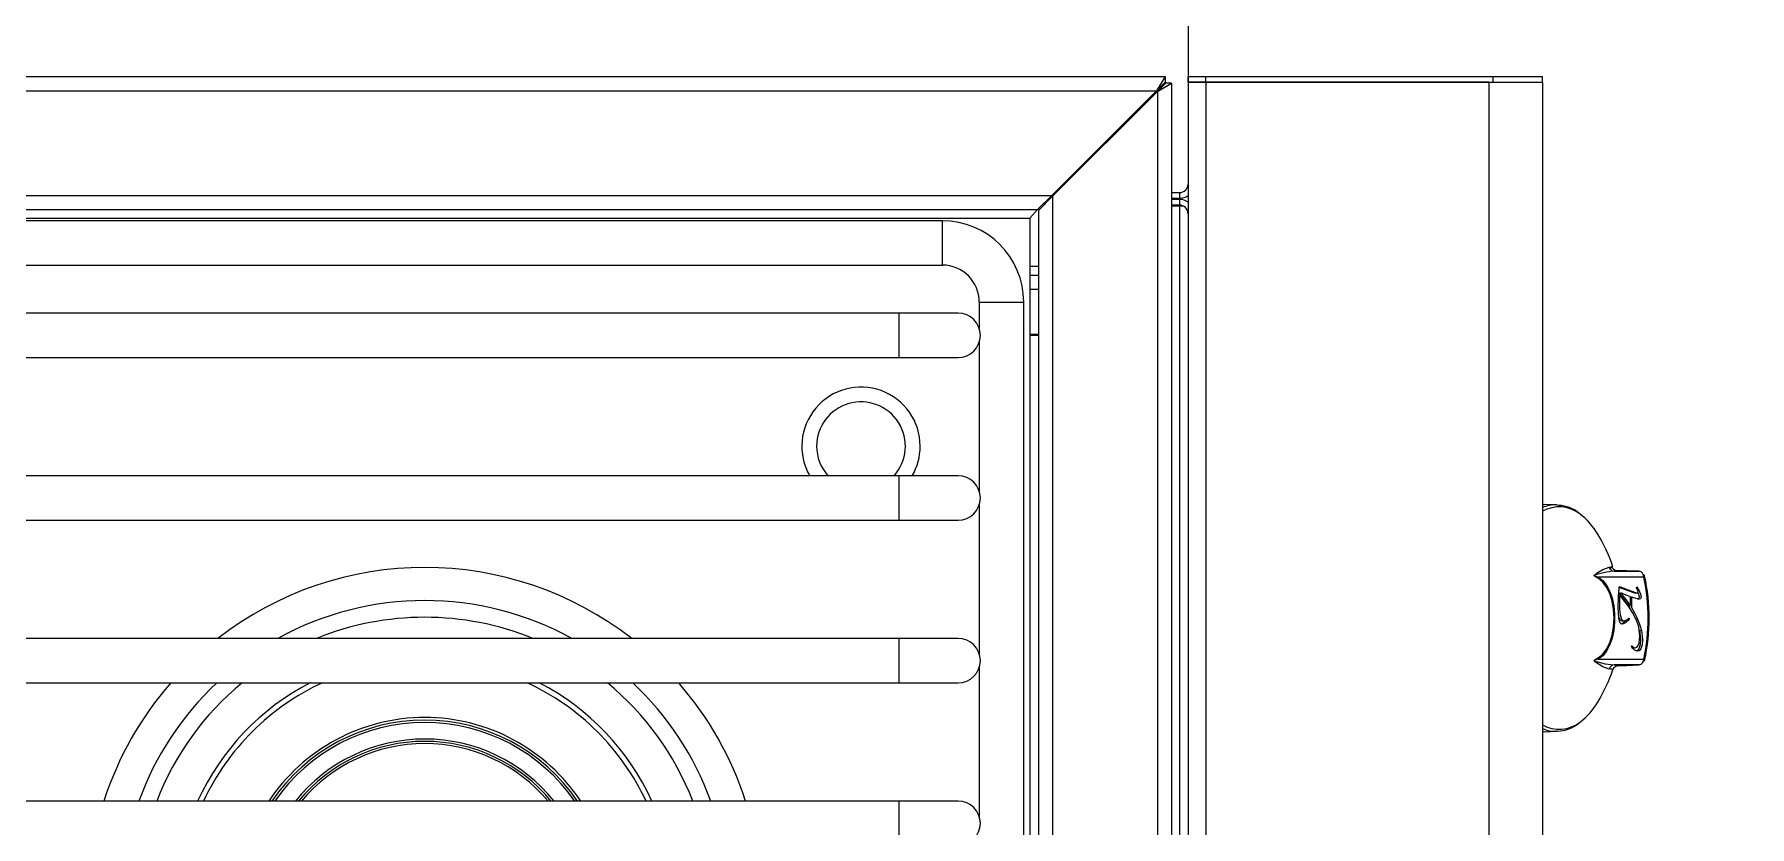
# Model space of a CAD drawing. Header units: inches. Extents: x -1 to 4116, y -71 to 1384.
# Drawn here: x 862.31 to 876.81, y 1088.52 to 1095.22 of the extents above; entities that cross this region are included whole.
import ezdxf

# ---------------------------------------------------------------- set-up
doc = ezdxf.new("R2010")
doc.units = ezdxf.units.IN
doc.header["$MEASUREMENT"] = 0
for name, color, linetype in [('A-APPL-NEWW', 1, 'Continuous'), ('A-CASE-NEW', 2, 'Continuous'), ('A-WALL-HTCH-F', 252, 'Continuous')]:
    doc.layers.add(name, color=color, linetype=linetype)

msp = doc.modelspace()

# ---------------------------------------------------------------- hatches: boundary and pattern name
at = {"layer": 'A-WALL-HTCH-F'}
h = msp.add_hatch(dxfattribs=at)
h.set_pattern_fill('ANSI31', color=256)
h.set_pattern_definition([(45, (344.39756, 69.81976), (-0.088388348, 0.088388348), [])])
h.paths.add_polyline_path([(868.06377117, 1221.86544828), (844.06377117, 1221.86544828), (844.06377117, 1197.86544828), (868.06377117, 1197.86544828)])
h.paths.add_polyline_path([(864.56377117, 1201.36544828), (847.56377117, 1201.36544828), (847.56377117, 1218.36544828), (864.56377117, 1218.36544828)], flags=16)
h.paths.add_polyline_path([(1028.06377117, 1221.86544828), (1004.06377117, 1221.86544828), (1004.06377117, 1197.86544828), (1028.06377117, 1197.86544828)])
h.paths.add_polyline_path([(1007.56377117, 1218.36544828), (1024.56377117, 1218.36544828), (1024.56377117, 1201.36544828), (1007.56377117, 1201.36544828)], flags=16)
h.paths.add_polyline_path([(1188.06377117, 1221.86544828), (1164.06377117, 1221.86544828), (1164.06377117, 1197.86544828), (1188.06377117, 1197.86544828)])
h.paths.add_polyline_path([(1167.56377117, 1218.36544828), (1184.56377117, 1218.36544828), (1184.56377117, 1201.36544828), (1167.56377117, 1201.36544828)], flags=16)
h.paths.add_polyline_path([(1044.06377117, 273.86544828), (1020.06377117, 273.86544828), (1020.06377117, 249.86544828), (1044.06377117, 249.86544828)])
h.paths.add_polyline_path([(1040.56377117, 253.36544828), (1023.56377117, 253.36544828), (1023.56377117, 270.36544828), (1040.56377117, 270.36544828)], flags=16)
h.paths.add_polyline_path([(1163.31377117, 273.86544828), (1152.06377117, 273.86544828), (1152.06377117, 249.86544828), (1163.31377117, 249.86544828), (1163.31377117, 253.36544828), (1155.56377117, 253.36544828), (1155.56377117, 270.36544828), (1163.31377117, 270.36544828)])
h.paths.add_polyline_path([(856.06377117, 326.11544828), (836.31377117, 326.11544828), (836.31377117, 350.07893897), (831.31377117, 350.07893897), (831.31377117, 321.11544828), (856.06377117, 321.11544828)])
h.paths.add_polyline_path([(908.06377117, 326.11544828), (904.06377117, 326.11544828), (904.06377117, 321.11544828), (908.06377117, 321.11544828)])
h.paths.add_polyline_path([(960.06377117, 326.11544828), (956.06377117, 326.11544828), (956.06377117, 321.11544828), (960.06377117, 321.11544828)])
h.paths.add_polyline_path([(836.31377117, 460.1519576), (831.31377117, 460.1519576), (831.31377117, 374.07893897), (836.31377117, 374.07893897)])
h.paths.add_polyline_path([(1212.56377117, 504.36544828), (1167.56377117, 504.36544828), (1167.56377117, 504.86544828), (1164.06377117, 504.86544828), (1164.06377117, 501.36544828), (1166.06377117, 501.36544828), (1166.06377117, 503.63852295), (1167.56377117, 503.63852295), (1167.56377117, 501.36544828), (1204.56377117, 501.36544828), (1204.56377117, 500.86544828), (1208.06377117, 500.86544828), (1208.06377117, 501.36544828), (1212.56377117, 501.36544828)], flags=17)
h.paths.add_polyline_path([(1212.56377117, 504.86544828), (1204.56377117, 504.86544828), (1186.06377117, 504.86544828), (1186.06377117, 504.36544828), (1212.56377117, 504.36544828)], flags=16)
edge = h.paths.add_edge_path(flags=17)
edge.add_line((1212.56488726, 505.11544828), (1186.06377117, 505.11544828))
edge.add_line((1186.06377117, 505.11544828), (1186.06377117, 504.86544828))
edge.add_line((1186.06377117, 504.86544828), (1204.56377117, 504.86544828))
edge.add_line((1204.56377117, 504.86544828), (1212.56377117, 504.86544828))
edge.add_arc((1240.56377117, 504.86544828), 28, 179.488423743, 180, ccw=False)
h.paths.add_polyline_path([(1172.56377117, 681.86544828), (1167.56377117, 681.86544828), (1167.56377117, 704.36544828), (1172.56377117, 704.36544828)], flags=16)
h.paths.add_polyline_path([(1208.06377117, 500.86544828), (1204.56377117, 500.86544828), (1204.56377117, 500.11544828), (1208.06377117, 500.11544828)], flags=17)
h.paths.add_polyline_path([(1172.81377117, 495.86544828), (1172.06377117, 495.86544828), (1172.06377117, 486.86544828), (1172.81377117, 486.86544828)], flags=17)
h.paths.add_polyline_path([(1172.81377117, 500.11544828), (1204.56377117, 500.11544828), (1204.56377117, 500.86544828), (1172.06377117, 500.86544828), (1172.06377117, 495.86544828), (1172.81377117, 495.86544828)], flags=16)
h.paths.add_polyline_path([(1172.06377117, 486.86544828), (1167.56377117, 486.86544828), (1167.56377117, 478.86544828), (1172.06377117, 478.86544828)], flags=17)
h.paths.add_polyline_path([(1172.81377117, 486.86544828), (1172.06377117, 486.86544828), (1172.06377117, 482.86544828), (1172.81377117, 482.86544828)], flags=17)
h.paths.add_polyline_path([(1172.81377117, 482.86544828), (1172.06377117, 482.86544828), (1172.06377117, 478.86544828), (1172.81377117, 478.86544828)], flags=17)
h.paths.add_polyline_path([(1167.56377117, 501.36544828), (1166.06377117, 501.36544828), (1166.06377117, 478.86544828), (1167.56377117, 478.86544828)], flags=17)
h.paths.add_polyline_path([(1166.06377117, 486.86544828), (1164.06377117, 486.86544828), (1164.06377117, 478.86544828), (1166.06377117, 478.86544828)], flags=17)
h.paths.add_polyline_path([(1164.06377117, 504.36544828), (1163.31377117, 504.36544828), (1163.31377117, 478.86544828), (1164.06377117, 478.86544828)], flags=17)
h.paths.add_polyline_path([(1166.06377117, 495.86544828), (1164.06377117, 495.86544828), (1164.06377117, 486.86544828), (1166.06377117, 486.86544828)], flags=17)
h.paths.add_polyline_path([(1166.06377117, 501.36544828), (1164.06377117, 501.36544828), (1164.06377117, 495.86544828), (1166.06377117, 495.86544828)], flags=17)
h.paths.add_polyline_path([(1172.06377117, 500.86544828), (1204.56377117, 500.86544828), (1204.56377117, 501.36544828), (1167.56377117, 501.36544828), (1167.56377117, 495.86544828), (1172.06377117, 495.86544828)], flags=17)
h.paths.add_polyline_path([(1172.06377117, 495.86544828), (1167.56377117, 495.86544828), (1167.56377117, 486.86544828), (1172.06377117, 486.86544828)], flags=17)
h.paths.add_polyline_path([(1167.56377117, 503.63852295), (1166.06377117, 503.63852295), (1166.06377117, 501.36544828), (1167.56377117, 501.36544828)], flags=16)
h.paths.add_polyline_path([(1168.31377117, 554.11544828), (1190.31377117, 554.11544828), (1190.31377117, 580.36544828), (1185.31377117, 580.36544828), (1185.31377117, 559.11544828), (1163.31377117, 559.11544828), (1163.31377117, 506.36544828), (1164.06377117, 506.36544828), (1164.06377117, 504.86544828), (1175.06377117, 504.86544828), (1175.06377117, 505.11544828), (1168.31377117, 505.11544828)], flags=17)
h.paths.add_polyline_path([(1164.06377117, 504.86544828), (1164.06377117, 506.36544828), (1163.31377117, 506.36544828), (1163.31377117, 504.36544828), (1164.06377117, 504.36544828)], flags=17)
h.paths.add_polyline_path([(1175.06377117, 504.86544828), (1167.56377117, 504.86544828), (1167.56377117, 504.36544828), (1175.06377117, 504.36544828)], flags=16)
h.paths.add_polyline_path([(1186.06377117, 504.86544828), (1175.06377117, 504.86544828), (1175.06377117, 504.36544828), (1186.06377117, 504.36544828)], flags=16)
h.paths.add_polyline_path([(1186.06377117, 505.11544828), (1175.06377117, 505.11544828), (1175.06377117, 504.86544828), (1186.06377117, 504.86544828)], flags=16)
h.paths.add_polyline_path([(1168.31377117, 418.1169859), (1168.31377117, 444.36544828), (1172.81914228, 444.36544828), (1172.81914228, 423.11544828), (1209.06377117, 423.11544828), (1209.06377117, 418.1169859)])
h.paths.add_polyline_path([(1253.06914228, 423.1169859), (1241.06377117, 423.1169859), (1241.06377117, 418.11544828), (1253.06914228, 418.11544828)])
h.paths.add_polyline_path([(1244.31377117, 398.11544828), (1249.31377117, 398.11544828), (1249.31377117, 394.1169859), (1288.81377117, 394.1169859), (1288.81377117, 398.11544828), (1293.81913633, 398.11536314), (1293.82618755, 360.6163898), (1288.8191421, 360.6163898), (1288.8191421, 389.1169859), (1244.31377117, 389.1169859)])
h.paths.add_polyline_path([(1288.81914228, 436.11544828), (1288.81914228, 423.1169859), (1285.06914228, 423.1169859), (1285.06914228, 418.1169859), (1288.81377117, 418.1169859), (1288.81377117, 403.11544828), (1293.81914228, 403.11544816), (1293.81914109, 436.11544828)])
h.paths.add_polyline_path([(1288.81914228, 441.11544828), (1288.81914228, 445.61544828), (1293.81377117, 445.61544828), (1293.81377117, 441.11544828)])
h.paths.add_polyline_path([(1336.31377117, 441.11544828), (1368.31377117, 441.11544828), (1368.31377117, 436.11544828), (1365.81377117, 436.11544828), (1365.81377117, 398.11544828), (1357.31377117, 398.11544828), (1357.31377117, 403.11544828), (1360.81377117, 403.11544828), (1360.81377117, 436.11544828), (1336.31377117, 436.11544828)])
h.paths.add_polyline_path([(1168.31377099, 325.11792741), (1288.8191421, 325.11792741), (1288.8191421, 328.6163898), (1293.81795388, 328.61630476), (1293.81795388, 319.11792741), (1168.31377099, 319.11792741)])
h.paths.add_polyline_path([(1483.81377117, 460.36544828), (1488.81377117, 460.36544828), (1488.81377117, 470.61544828), (1483.81377117, 470.61544828)])
h.paths.add_polyline_path([(1483.81377117, 561.61544828), (1488.81377117, 561.61544828), (1488.81377117, 603.61544828), (1483.81377117, 603.61544828), (1483.81377117, 577.11544828), (1315.81377117, 577.11544828), (1315.81377117, 677.61544828), (1310.81377117, 677.61544828), (1310.81377117, 571.11544828), (1307.56377117, 571.11544828), (1307.56377117, 566.11544828), (1315.81377117, 566.11544828), (1315.81377117, 572.11544828), (1483.81377117, 572.11544828), (1483.81377117, 561.61544828), (1488.81377117, 561.61544828)])
h.paths.add_polyline_path([(1308.81377116, 682.61544828), (1308.81377116, 708.61544828), (1370.56377117, 708.61544828), (1370.56377117, 707.36544828), (1339.56377117, 707.36544828), (1339.56377117, 704.86544828), (1370.56377117, 704.86544828), (1370.56377117, 703.61544828), (1315.81377117, 703.61544828), (1315.81377117, 682.61544828), (1311.56377117, 682.61544828), (1311.56377117, 702.11544828), (1311.56377117, 682.61544828)])
h.paths.add_polyline_path([(1483.81377117, 734.36544828), (1483.81377117, 708.61544828), (1429.06377117, 708.61544828), (1429.06377117, 707.36544828), (1459.31377117, 707.36544828), (1459.31377117, 704.86544828), (1429.06377117, 704.86544828), (1429.06377117, 703.61544828), (1483.81377117, 703.61544828), (1483.81377117, 681.86544828), (1488.81377117, 681.86544828), (1488.81377117, 734.36544828)])
h.paths.add_polyline_path([(1483.81377117, 830.36544828), (1483.81377117, 782.36544828), (1488.81377117, 782.36544828), (1488.81377117, 811.61544828), (1506.81377117, 811.61544828), (1506.81377117, 897.11544828), (1488.81377117, 897.11544828), (1488.81377117, 926.36544828), (1483.81377117, 926.36544828), (1483.81377117, 878.36544828), (1488.06377117, 878.36544828), (1488.06377117, 892.86544828), (1502.56377117, 892.86544828), (1502.56377117, 815.86544828), (1488.06377117, 815.86544828), (1488.06377117, 830.36544828)])
h.paths.add_polyline_path([(1398.06377117, 1001.61544828), (1398.06377117, 1006.61544828), (1488.81377117, 1006.61544828), (1488.81377117, 974.36544828), (1483.81377117, 974.36544828), (1483.81377117, 1001.61544828), (1414.06377117, 1001.61544828)])
h.paths.add_polyline_path([(1172.06377117, 1006.61544828), (1254.06377117, 1006.61544828), (1254.06377117, 1001.61544828), (1172.06377117, 1001.61544828)])
h.paths.add_polyline_path([(1012.06377117, 1006.61544828), (1028.06377117, 1006.61544828), (1028.06377117, 1001.61544828), (1012.06377117, 1001.61544828)])
h.paths.add_polyline_path([(868.06377117, 1006.61544828), (868.06377117, 1001.61544828), (836.31377117, 1001.61544828), (836.31377117, 915.86544828), (831.31377117, 915.86544828), (831.31377117, 1006.61544828)])
h.paths.add_polyline_path([(831.31377117, 879.86544828), (836.31377117, 879.86544828), (836.31377117, 804.36544828), (831.31377117, 804.36544828)])
h.paths.add_polyline_path([(831.31377117, 768.36544828), (831.31377117, 671.36544828), (836.31377117, 671.36544828), (836.31377117, 677.61544828), (867.56377117, 677.61544828), (867.56377117, 678.86544828), (835.31377117, 678.86544828), (835.31377117, 681.36544828), (867.56377117, 681.36544828), (867.56377117, 682.61544828), (836.31377117, 682.61544828), (836.31377117, 768.36544828)])
h.paths.add_polyline_path([(899.56377117, 682.61544828), (976.06377117, 682.61544828), (976.06377117, 677.61544828), (976.31377117, 677.61544828), (976.31377117, 647.36544828), (971.31377117, 647.36544828), (971.31377117, 677.61544828), (899.56377117, 677.61544828)])
h.paths.add_polyline_path([(1027.81377117, 508.11544828), (1027.81377117, 443.11544828), (1032.81377117, 443.11544828), (1032.81377117, 669.11544828), (1038.81377117, 669.11544828), (1038.81377117, 677.61544828), (1034.56377117, 677.61544828), (1034.56377117, 673.36544828), (1032.06377117, 673.36544828), (1032.06377117, 677.61544828), (1027.81377117, 677.61544828), (1027.81377117, 577.11544828), (976.31377117, 577.11544828), (976.31377117, 605.36544828), (971.31377117, 605.36544828), (971.31377117, 577.11544828), (836.31377117, 577.11544828), (836.31377117, 639.36544828), (831.31377117, 639.36544828), (831.31377117, 560.61544828), (836.31377117, 560.61544828), (836.31377117, 572.11544828), (911.31377117, 572.11544828), (911.31377117, 544.11544828), (912.56377117, 544.11544828), (912.56377117, 573.11544828), (915.06377117, 573.11544828), (915.06377117, 544.11544828), (916.31377117, 544.11544828), (916.31377117, 572.11544828), (958.31377117, 572.11544828), (958.31377117, 513.11544828), (955.06377117, 513.11544828), (955.06377117, 508.11544828), (966.56377117, 508.11544828), (966.56377117, 513.11544828), (963.31377117, 513.11544828), (963.31377117, 572.11544828), (1027.81377117, 572.11544828), (1027.81377117, 513.11544828), (996.56377117, 513.11544828), (996.56377117, 508.11544828)])
h.paths.add_polyline_path([(916.31377117, 513.11544828), (925.06377117, 513.11544828), (925.06377117, 508.11544828), (836.31377117, 508.11544828), (836.31377117, 484.1519576), (831.31377117, 484.1519576), (831.31377117, 524.61544828), (836.31377117, 524.61544828), (836.31377117, 513.11544828), (911.31377117, 513.11544828), (911.31377117, 516.11544828), (916.31377117, 516.11544828)], flags=17)
h.paths.add_polyline_path([(1027.81377117, 326.11544828), (1027.81377117, 345.86544828), (1032.81377117, 345.86544828), (1032.81377117, 350.11544828), (1074.06377117, 350.11544828), (1074.06377117, 345.11544828), (1032.81377117, 345.11544828), (1032.81377117, 321.11544828), (1008.06377117, 321.11544828), (1008.06377117, 326.11544828)])
h.paths.add_polyline_path([(1122.06377117, 350.11544828), (1163.31377117, 350.11544828), (1163.31377117, 345.11544828), (1122.06377117, 345.11544828)])
h.paths.add_polyline_path([(1032.81377117, 682.61544828), (1032.81377117, 708.61544828), (1019.31377117, 708.61544828), (1019.31377117, 682.61544828), (1023.56377117, 682.61544828), (1023.56377117, 703.61544828), (1028.56377117, 703.61544828), (1028.56377117, 682.61544828)])
h.paths.add_polyline_path([(1027.81377119, 383.11544828), (1032.81377117, 383.11544828), (1032.81377117, 353.36544828), (1027.81377119, 353.36544828)])
h.paths.add_polyline_path([(1164.06377117, 673.36544828), (1161.56377117, 673.36544828), (1161.56377117, 678.36544828), (1164.06377117, 678.36544828)], flags=16)
edge = h.paths.add_edge_path()
edge.add_line((1293.81377117, 505.11544828), (1272.81377117, 505.11544828))
edge.add_line((1272.81377117, 505.11544828), (1272.81377117, 511.61544828))
edge.add_line((1272.81377117, 511.61544828), (1267.81377117, 511.61544828))
edge.add_line((1267.81377117, 511.61544828), (1267.81377117, 505.11544828))
edge.add_line((1267.81377117, 505.11544828), (1244.31377117, 505.11544828))
edge.add_line((1244.31377117, 505.11544828), (1244.31377117, 566.11544828))
edge.add_line((1244.31377117, 566.11544828), (1267.81377117, 566.11544828))
edge.add_line((1267.81377117, 566.11544828), (1267.81377117, 559.61544828))
edge.add_line((1267.81377117, 559.61544828), (1272.81377117, 559.61544828))
edge.add_line((1272.81377117, 559.61544828), (1272.81377117, 566.11544828))
edge.add_line((1272.81377117, 566.11544828), (1277.56377117, 566.11544828))
edge.add_line((1277.56377117, 566.11544828), (1277.56377117, 571.11544828))
edge.add_line((1277.56377117, 571.11544828), (1244.31377117, 571.11544828))
edge.add_line((1244.31377117, 571.11544828), (1244.31377117, 677.61544828))
edge.add_line((1244.31377117, 677.61544828), (1243.06377117, 677.61544828))
edge.add_line((1243.06377117, 677.61544828), (1243.06377117, 682.61544828))
edge.add_line((1243.06377117, 682.61544828), (1176.81377117, 682.61544828))
edge.add_line((1176.81377117, 682.61544828), (1176.81377117, 708.61544828))
edge.add_line((1176.81377117, 708.61544828), (1163.31377117, 708.61544828))
edge.add_line((1163.31377117, 708.61544828), (1163.31377117, 682.61544828))
edge.add_line((1163.31377117, 682.61544828), (1157.31377117, 682.61544828))
edge.add_line((1157.31377117, 682.61544828), (1157.31377117, 669.11544828))
edge.add_line((1157.31377117, 669.11544828), (1163.31377117, 669.11544828))
edge.add_line((1163.31377117, 669.11544828), (1163.31377117, 665.86544828))
edge.add_line((1163.31377117, 665.86544828), (1168.31377117, 665.86544828))
edge.add_line((1168.31377117, 665.86544828), (1168.31377117, 677.61544828))
edge.add_line((1168.31377117, 677.61544828), (1239.31377117, 677.61544828))
edge.add_line((1239.31377117, 677.61544828), (1239.31377117, 618.61544828))
edge.add_line((1239.31377117, 618.61544828), (1190.31377117, 618.61544828))
edge.add_line((1190.31377117, 618.61544828), (1190.31377117, 628.61544828))
edge.add_line((1190.31377117, 628.61544828), (1168.31377117, 628.61544828))
edge.add_line((1168.31377117, 628.61544828), (1168.31377117, 635.86544828))
edge.add_line((1168.31377117, 635.86544828), (1163.31377117, 635.86544828))
edge.add_line((1163.31377117, 635.86544828), (1163.31377117, 623.61544828))
edge.add_line((1163.31377117, 623.61544828), (1185.31377117, 623.61544828))
edge.add_line((1185.31377117, 623.61544828), (1185.31377117, 610.36544828))
edge.add_line((1185.31377117, 610.36544828), (1190.31377117, 610.36544828))
edge.add_line((1190.31377117, 610.36544828), (1190.31377117, 613.61544828))
edge.add_line((1190.31377117, 613.61544828), (1239.31377117, 613.61544828))
edge.add_line((1239.31377117, 613.61544828), (1239.31377117, 505.11544828))
edge.add_line((1239.31377117, 505.11544828), (1212.56488726, 505.11544828))
edge.add_arc((1240.56377117, 504.86544828), 28.00000001, 179.488423743, 180)
edge.add_line((1212.56377117, 504.86544828), (1212.56377117, 501.36544828))
edge.add_line((1212.56377117, 501.36544828), (1208.06377117, 501.36544828))
edge.add_line((1208.06377117, 501.36544828), (1208.06377117, 500.11544828))
edge.add_line((1208.06377117, 500.11544828), (1288.81377117, 500.11544828))
edge.add_line((1288.81377117, 500.11544828), (1288.81377117, 477.61544828))
edge.add_line((1288.81377117, 477.61544828), (1293.81377117, 477.61544828))
edge.add_line((1293.81377117, 477.61544828), (1293.81377117, 505.11544828))

# ---------------------------------------------------------------- linework, layer by layer
at = {"layer": 'A-APPL-NEWW'}
for p, q in [((848.35441076, 1094.86544828, 0.27330226), (871.86926863, 1094.86544828, 0.27330226)), ((848.42641076, 1094.74544828, 0.27330226), (871.79726863, 1094.74544828, 0.27330226)), ((871.79726863, 1094.74544828, 0.27330226), (870.91226863, 1093.86044828, 0.27330226)), ((870.9193397, 1093.85337722, 0.27330226), (871.8043397, 1094.73837722, 0.27330226)), ((871.86926863, 1094.86544828, 0.27330226), (871.79726863, 1094.74544828, 0.27330226)), ((871.86926863, 1094.81744828, 0.27330226), (871.79726863, 1094.74544828, 0.27330226)), ((871.8043397, 1094.73837722, 0.27330226), (871.9243397, 1094.81037722, 0.27330226)), ((871.8043397, 1094.73837722, 0.27330226), (871.8763397, 1094.81037722, 0.27330226)), ((871.8043397, 1094.73837722, 0.27330226), (871.8043397, 1080.99251935, 0.27330226)), ((871.86926863, 1094.86544828, 0.27330226), (871.86926863, 1094.81744828, 0.27330226)), ((871.9243397, 1094.81037722, 0.27330226), (871.8763397, 1094.81037722, 0.27330226)), ((871.9243397, 1094.81037722, 0.27330226), (871.9243397, 1080.92051935, 0.27330226)), ((872.06377117, 1094.86544828, 0.27330226), (872.21482945, 1094.86544828, 0.27330226)), ((872.06377117, 1094.81744828, 0.27330226), (872.06377117, 1094.86544828, 0.27330226)), ((872.06377117, 1094.81744828, 0.27330226), (872.06377117, 1080.91344828, 0.27330226)), ((872.21482945, 1094.81744828, 0.27330226), (872.06377117, 1094.81744828, 0.27330226)), ((872.06377117, 1094.81744828, 0.27330226), (872.21482945, 1094.81744828, 0.27330226)), ((872.21482945, 1094.86544828, 0.27330226), (874.64185688, 1094.86544828, 0.27330226)), ((872.21482945, 1094.81744828, 0.27330226), (872.21482945, 1094.86544828, 0.27330226)), ((872.21482945, 1094.81744828, 0.27330226), (872.21482945, 1080.91344828, 0.27330226)), ((874.60628019, 1094.81744828, 0.27330226), (872.21482945, 1094.81744828, 0.27330226)), ((872.21482945, 1094.81744828, 0.27330226), (874.64185688, 1094.81744828, 0.27330226)), ((874.60628019, 1094.81744828, 0.27330226), (874.60628019, 1080.91344828, 0.27330226)), ((874.64185688, 1094.86544828, 0.27330226), (875.05877117, 1094.86544828, 0.27330226)), ((874.64185688, 1094.81744828, 0.27330226), (874.64185688, 1094.86544828, 0.27330226)), ((874.64185688, 1094.81744828, 0.27330226), (875.05877117, 1094.81744828, 0.27330226)), ((875.05877117, 1094.81744828, 0.27330226), (875.05877117, 1094.86544828, 0.27330226)), ((875.05877117, 1094.81744828, 0.27330226), (875.05877117, 1080.91344828, 0.27330226)), ((871.66341076, 1094.59744828, 0.27330226), (871.64926863, 1094.59744828, 0.27330226)), ((871.76881199, 1094.71699165, 0.27330226), (871.78295413, 1094.71699165, 0.27330226)), ((849.31141076, 1093.86044828, 0.27330226), (870.91226863, 1093.86044828, 0.27330226)), ((870.91226863, 1093.86044828, 0.27330226), (870.79226863, 1093.74044828, 0.27330226)), ((870.9243397, 1093.87251935, 0.27330226), (870.9243397, 1093.85837722, 0.27330226)), ((870.93626863, 1093.88444828, 0.27330226), (870.95041076, 1093.88444828, 0.27330226)), ((871.00826863, 1093.95644828, 0.27330226), (871.02241076, 1093.95644828, 0.27330226)), ((871.9243397, 1093.88444828, 0.27330226), (871.9918397, 1093.88444828, 0.27330226)), ((871.9918397, 1093.88444828, 0.27330226), (871.9918397, 1093.83644828, 0.27330226)), ((849.43141076, 1093.74044828, 0.27330226), (870.79226863, 1093.74044828, 0.27330226)), ((870.7273397, 1093.66844828, 0.27330226), (870.79226863, 1093.74044828, 0.27330226)), ((870.7993397, 1093.73337722, 0.27330226), (870.9193397, 1093.85337722, 0.27330226)), ((870.7993397, 1093.74751935, 0.27330226), (870.7993397, 1093.73337722, 0.27330226)), ((870.7993397, 1093.73337722, 0.27330226), (870.7993397, 1081.99751935, 0.27330226)), ((870.8473397, 1093.79551935, 0.27330226), (870.8473397, 1093.78137722, 0.27330226)), ((870.88826863, 1093.83644828, 0.27330226), (870.90241076, 1093.83644828, 0.27330226)), ((870.9193397, 1093.85337722, 0.27330226), (870.9193397, 1081.87751935, 0.27330226)), ((871.9243397, 1093.83644828, 0.27330226), (871.9918397, 1093.83644828, 0.27330226)), ((871.9918397, 1093.82644828, 0.27330226), (871.9243397, 1093.82644828, 0.27330226)), ((871.9918397, 1093.77844828, 0.27330226), (871.9243397, 1093.77844828, 0.27330226)), ((871.9243397, 1093.77137722, 0.27330226), (871.9918397, 1093.77137722, 0.27330226)), ((871.9918397, 1093.83586622, 0.27330226), (871.9918397, 1093.83644828, 0.27330226)), ((871.9918397, 1093.82644828, 0.27330226), (871.9918397, 1093.77844828, 0.27330226)), ((871.9918397, 1093.77137722, 0.27330226), (871.9918397, 1081.95951935, 0.27330226)), ((849.4963397, 1093.66844828, 0.27330226), (870.7273397, 1093.66844828, 0.27330226)), ((869.9868397, 1093.64669828, 0.27330226), (850.2368397, 1093.64669828, 0.27330226)), ((869.9868397, 1093.27169828, 0.27330226), (869.9868397, 1093.64669828, 0.27330226)), ((870.7273397, 1093.66844828, 0.27330226), (870.7273397, 1082.06244828, 0.27330226)), ((850.2368397, 1093.27169828, 0.27330226), (869.9868397, 1093.27169828, 0.27330226)), ((870.7993397, 1093.25944828, 0.27330226), (870.7273397, 1093.25944828, 0.27330226)), ((870.7273397, 1093.18744828, 0.27330226), (870.7993397, 1093.18744828, 0.27330226)), ((870.7273397, 1093.06744828, 0.27330226), (870.7993397, 1093.06744828, 0.27330226)), ((869.6208397, 1092.86544828, 0.27330226), (850.6028397, 1092.86544828, 0.27330226)), ((870.1208397, 1092.86544828, 0.27330226), (869.6208397, 1092.86544828, 0.27330226)), ((869.6208397, 1092.67794828, 0.27330226), (869.6208397, 1092.86544828, 0.27330226)), ((870.2993397, 1092.95919828, 0.27330226), (870.2993397, 1092.73534166, 0.27330226)), ((870.2993397, 1092.95919828, 0.27330226), (870.6743397, 1092.95919828, 0.27330226)), ((870.6743397, 1082.76809356, 0.27330226), (870.6743397, 1092.95919828, 0.27330226)), ((869.6208397, 1092.49044828, 0.27330226), (869.6208397, 1092.67794828, 0.27330226)), ((870.2993397, 1092.6205549, 0.27330226), (870.2993397, 1091.36034166, 0.27330226)), ((870.7273397, 1092.68744828, 0.27330226), (870.7993397, 1092.68744828, 0.27330226)), ((870.7273397, 1092.67894828, 0.27330226), (870.7993397, 1092.67894828, 0.27330226)), ((850.6028397, 1092.49044828, 0.27330226), (869.6208397, 1092.49044828, 0.27330226)), ((869.6208397, 1092.49044828, 0.27330226), (870.1208397, 1092.49044828, 0.27330226)), ((869.6208397, 1091.49044828, 0.27330226), (850.6028397, 1091.49044828, 0.27330226)), ((870.1208397, 1091.49044828, 0.27330226), (869.6208397, 1091.49044828, 0.27330226)), ((869.6208397, 1091.30294828, 0.27330226), (869.6208397, 1091.49044828, 0.27330226)), ((869.6208397, 1091.11544828, 0.27330226), (869.6208397, 1091.30294828, 0.27330226)), ((870.2993397, 1091.2455549, 0.27330226), (870.2993397, 1089.98534166, 0.27330226)), ((875.18113005, 1091.24427432, 0.27330226), (875.07517451, 1091.24863837, 0.27330226)), ((850.6028397, 1091.11544828, 0.27330226), (869.6208397, 1091.11544828, 0.27330226)), ((869.6208397, 1091.11544828, 0.27330226), (870.1208397, 1091.11544828, 0.27330226)), ((875.18113005, 1091.24427432, 0.27330226), (875.2143443, 1091.24084727, 0.27330226)), ((875.6667353, 1090.68337937, 0.27330226), (875.87579596, 1090.68337937, 0.27330226)), ((875.87579596, 1090.68337937, 0.27330226), (875.87785324, 1090.68323546, 0.27330226)), ((875.91671854, 1090.63340983, 0.27330226), (875.53393092, 1090.63340983, 0.27330226)), ((875.73742267, 1090.53701709, 0.27330226), (875.75438363, 1090.53701709, 0.27330226)), ((875.85398544, 1090.54226769, 0.27330226), (875.85797758, 1090.55170357, 0.27330226)), ((875.78540897, 1090.39289168, 0.27330226), (875.78540897, 1090.41572963, 0.27330226)), ((875.79573207, 1090.40194605, 0.27330226), (875.79573207, 1090.37767252, 0.27330226)), ((875.79573207, 1090.37767252, 0.27330226), (875.80766529, 1090.35605806, 0.27330226)), ((875.80236993, 1090.39289168, 0.27330226), (875.80236993, 1090.46807431, 0.27330226)), ((875.81269303, 1090.46004749, 0.27330226), (875.80236993, 1090.46335822, 0.27330226)), ((875.86180842, 1090.44973523, 0.27330226), (875.81269303, 1090.46548705, 0.27330226)), ((875.81269303, 1090.46548705, 0.27330226), (875.81269303, 1090.37767252, 0.27330226)), ((875.83008865, 1090.50277398, 0.27330226), (875.84704961, 1090.50277398, 0.27330226)), ((875.86381031, 1090.50607867, 0.27330226), (875.87117943, 1090.48862017, 0.27330226)), ((875.87559944, 1090.44707187, 0.27330226), (875.87116373, 1090.44707187, 0.27330226)), ((875.73234177, 1090.26489858, 0.27330226), (875.74930273, 1090.26489858, 0.27330226)), ((875.84496843, 1090.28087869, 0.27330226), (875.86192939, 1090.28087869, 0.27330226)), ((869.6208397, 1090.11544828, 0.27330226), (850.6028397, 1090.11544828, 0.27330226)), ((870.1208397, 1090.11544828, 0.27330226), (869.6208397, 1090.11544828, 0.27330226)), ((869.6208397, 1089.92794828, 0.27330226), (869.6208397, 1090.11544828, 0.27330226)), ((875.87863949, 1090.18195418, 0.27330226), (875.89560045, 1090.18195418, 0.27330226)), ((875.53393092, 1089.94148674, 0.27330226), (875.91671854, 1089.94148674, 0.27330226)), ((875.81276514, 1090.05259135, 0.27330226), (875.81515284, 1090.05259135, 0.27330226)), ((875.81720744, 1090.03888181, 0.27330226), (875.82702398, 1090.03600247, 0.27330226)), ((875.82702398, 1090.03600247, 0.27330226), (875.84398494, 1090.03600247, 0.27330226)), ((869.6208397, 1089.74044828, 0.27330226), (869.6208397, 1089.92794828, 0.27330226)), ((870.2993397, 1089.8705549, 0.27330226), (870.2993397, 1088.61034166, 0.27330226)), ((875.87579596, 1089.8915172, 0.27330226), (875.6667353, 1089.8915172, 0.27330226)), ((875.69177699, 1089.88382838, 0.27330226), (875.68451449, 1089.88216074, 0.27330226)), ((850.6028397, 1089.74044828, 0.27330226), (869.6208397, 1089.74044828, 0.27330226)), ((869.6208397, 1089.74044828, 0.27330226), (870.1208397, 1089.74044828, 0.27330226)), ((875.06405731, 1089.32602928, 0.27330226), (875.05877117, 1089.32608103, 0.27330226)), ((875.07517451, 1089.32625819, 0.27330226), (875.06405731, 1089.32602928, 0.27330226)), ((875.07517451, 1089.32625819, 0.27330226), (875.18113005, 1089.33062225, 0.27330226)), ((875.18756965, 1089.33096471, 0.27330226), (875.18113005, 1089.33062225, 0.27330226)), ((869.6208397, 1088.74044828, 0.27330226), (850.6028397, 1088.74044828, 0.27330226)), ((870.1208397, 1088.74044828, 0.27330226), (869.6208397, 1088.74044828, 0.27330226)), ((869.6208397, 1088.55294828, 0.27330226), (869.6208397, 1088.74044828, 0.27330226)), ((869.6208397, 1088.36544828, 0.27330226), (869.6208397, 1088.55294828, 0.27330226))]:
    msp.add_line(p, q, dxfattribs=at)
at = {"layer": 'A-APPL-NEWW', "elevation": 0.27330226, "flags": 128}
for points in [[(875.05877117, 1091.24927153), (875.06374, 1091.24893299), (875.06457898, 1091.24886679)], [(875.05877117, 1091.24881554), (875.06405731, 1091.24886729), (875.07517451, 1091.24863837)], [(875.53338428, 1090.62119372), (875.5171887, 1090.6305012), (875.50023076, 1090.64232566), (875.49884492, 1090.6440325), (875.49818428, 1090.64516583), (875.49777959, 1090.64619719), (875.49756408, 1090.64727843), (875.49756654, 1090.64839515), (875.49794811, 1090.64998175), (875.50105144, 1090.65450036), (875.51565378, 1090.66590628), (875.51765095, 1090.66724849), (875.56915019, 1090.69819667), (875.62202167, 1090.71760389)], [(875.6667353, 1090.68337937), (875.64104338, 1090.68182141), (875.58786633, 1090.67332058), (875.52038101, 1090.65658442), (875.50302201, 1090.65067271), (875.49912973, 1090.64833071), (875.49852271, 1090.64750838), (875.49840337, 1090.64714009), (875.4983791, 1090.64692958), (875.49839878, 1090.64663832), (875.498472, 1090.64636917), (875.49856726, 1090.64615609), (875.49877253, 1090.64583461), (875.49933276, 1090.64524721), (875.50059372, 1090.64436255), (875.51734035, 1090.63823391), (875.53393092, 1090.63340983)], [(875.69177699, 1090.69106819), (875.69727427, 1090.6898498), (875.70030634, 1090.68870098), (875.70086757, 1090.68762388), (875.69895691, 1090.6866205), (875.69457791, 1090.6856927), (875.68773873, 1090.68484222), (875.67845209, 1090.68407063), (875.6667353, 1090.68337937)], [(875.87579596, 1090.68337937), (875.77187113, 1090.68772172), (875.69177699, 1090.69106819)], [(875.70088593, 1090.68817195), (875.69962073, 1090.68894163), (875.69877665, 1090.68938416)], [(875.53338428, 1089.95370285), (875.56957131, 1089.9825053), (875.60171342, 1090.02509415), (875.62835749, 1090.07954394), (875.64829894, 1090.14339304), (875.66063622, 1090.21375483), (875.66481157, 1090.28744828), (875.66063622, 1090.36114174), (875.64829894, 1090.43150353), (875.62835749, 1090.49535263), (875.60171342, 1090.54980242), (875.56957131, 1090.59239126), (875.53338428, 1090.62119372)], [(875.53393092, 1090.63340983), (875.56868522, 1090.60637852), (875.5999711, 1090.56705453), (875.62658267, 1090.51695354), (875.64749424, 1090.45800663), (875.66189981, 1090.39248581), (875.66924413, 1090.32291648), (875.66924413, 1090.25198009), (875.66189981, 1090.18241076), (875.64749424, 1090.11688993), (875.62658267, 1090.05794302), (875.5999711, 1090.00784204), (875.56868522, 1089.96851805), (875.53393092, 1089.94148674)], [(875.69913891, 1090.37691157), (875.70129361, 1090.45818936), (875.70482468, 1090.52179793)], [(875.70644145, 1090.5487128), (875.71673505, 1090.54487042), (875.73742267, 1090.53701709)], [(875.73742267, 1090.53701709), (875.78929336, 1090.51762598), (875.83008865, 1090.50277398)], [(875.75438363, 1090.53701709), (875.80625432, 1090.51762598), (875.84704961, 1090.50277398)], [(875.85797758, 1090.55170357), (875.87576801, 1090.51793212), (875.8881404, 1090.48862017)], [(875.91671854, 1090.63340983), (875.92060314, 1090.63709332), (875.9227869, 1090.64064146), (875.92318956, 1090.64392386), (875.92179635, 1090.64681992), (875.91865844, 1090.64922322), (875.91400324, 1090.65101466)], [(875.73591496, 1090.2356778), (875.72445112, 1090.23919632), (875.71466351, 1090.25086974), (875.70412331, 1090.28961706), (875.69913891, 1090.37691157)], [(875.71161156, 1090.46299914), (875.70959808, 1090.46558369), (875.70233389, 1090.47692907)], [(875.70600979, 1090.5007194), (875.71987716, 1090.47984287), (875.73117236, 1090.46442171)], [(875.73072363, 1090.48904789), (875.71884208, 1090.49432402), (875.70600979, 1090.5007194)], [(875.71292993, 1090.48686997), (875.71036461, 1090.44042132), (875.70946201, 1090.40377338)], [(875.70946201, 1090.40377338), (875.71071029, 1090.35964784), (875.71557507, 1090.31648268), (875.72767453, 1090.27918548), (875.73776449, 1090.26820608), (875.74930273, 1090.26489858)], [(875.74518962, 1090.44166907), (875.72655905, 1090.46558369), (875.71292993, 1090.48686997)], [(875.75224643, 1090.48702216), (875.73580304, 1090.49432402), (875.72297076, 1090.5007194)], [(875.72297076, 1090.5007194), (875.73683812, 1090.47984287), (875.74813332, 1090.46442171)], [(875.73117236, 1090.46442171), (875.74693902, 1090.44368607), (875.75939959, 1090.42759135)], [(875.79305494, 1090.37957492), (875.76655476, 1090.41517917), (875.74518962, 1090.44166907)], [(875.74813332, 1090.46442171), (875.76389999, 1090.44368607), (875.77636055, 1090.42759135)], [(875.80236993, 1090.46807431), (875.77423832, 1090.47810149), (875.75224643, 1090.48702216)], [(875.75939959, 1090.42759135), (875.77404991, 1090.408386), (875.78540897, 1090.39289168)], [(875.77636055, 1090.42759135), (875.79101087, 1090.408386), (875.80236993, 1090.39289168)], [(875.85483226, 1090.26969261), (875.82150231, 1090.33378595), (875.79305494, 1090.37957492)], [(875.81269303, 1090.37767252), (875.84144203, 1090.3255999), (875.86192939, 1090.28087869)], [(875.83008865, 1090.50277398), (875.83791322, 1090.50044971), (875.84412161, 1090.49965406)], [(875.84412161, 1090.49965406), (875.8493668, 1090.50095065), (875.85017045, 1090.50184694)], [(875.84704961, 1090.50277398), (875.85487418, 1090.50044971), (875.86108258, 1090.49965406)], [(875.86108258, 1090.49965406), (875.86632776, 1090.50095065), (875.86859308, 1090.5034771), (875.86927088, 1090.50563112), (875.8694701, 1090.50810069)], [(875.87116373, 1090.44707187), (875.86591554, 1090.44843537), (875.86180842, 1090.44973523)], [(875.87601839, 1090.46655239), (875.87558919, 1090.46129116), (875.87424943, 1090.45661071), (875.86973735, 1090.45035308), (875.86462845, 1090.44884272)], [(875.87117943, 1090.48862017), (875.87468631, 1090.47683305), (875.87601839, 1090.46655239)], [(875.89297935, 1090.46655239), (875.89255015, 1090.46129116), (875.89121039, 1090.45661071), (875.88669831, 1090.45035308), (875.87559944, 1090.44707187)], [(875.8881404, 1090.48862017), (875.89164727, 1090.47683305), (875.89297935, 1090.46655239)], [(875.70343845, 1090.30161141), (875.71071357, 1090.27918548), (875.72080353, 1090.26820608), (875.73234177, 1090.26489858)], [(875.77444067, 1090.27623685), (875.74463301, 1090.24673651), (875.718954, 1090.2356778)], [(875.79140163, 1090.27623685), (875.76159397, 1090.24673651), (875.73591496, 1090.2356778)], [(875.74930273, 1090.26489858), (875.77271967, 1090.27391368), (875.78999027, 1090.28818389)], [(875.78999027, 1090.28818389), (875.79041163, 1090.28836813), (875.79080026, 1090.2884067), (875.79112504, 1090.28816107), (875.79142717, 1090.28751255), (875.79168391, 1090.28666197)], [(875.79224845, 1090.28042212), (875.79205228, 1090.27785743), (875.79140163, 1090.27623685)], [(875.79168391, 1090.28666197), (875.79216071, 1090.28322426), (875.79224845, 1090.28042212)], [(875.88237398, 1090.13447041), (875.87336041, 1090.21505941), (875.85483226, 1090.26969261)], [(875.86192939, 1090.28087869), (875.8826756, 1090.22772285), (875.89560045, 1090.18195418)], [(875.84398494, 1090.03600247), (875.8572604, 1090.04049322), (875.86838913, 1090.05477796), (875.87596403, 1090.07589281), (875.88237398, 1090.13447041)], [(875.88863999, 1090.10144484), (875.88530779, 1090.06176296), (875.87361826, 1090.02840035), (875.8593705, 1090.01195288), (875.85273023, 1090.00987165)], [(875.90560096, 1090.10144484), (875.90226875, 1090.06176296), (875.89057922, 1090.02840035), (875.87633147, 1090.01195288), (875.85983251, 1090.0067817)], [(875.87863949, 1090.18195418), (875.8864137, 1090.13776825), (875.88863999, 1090.10144484)], [(875.89560045, 1090.18195418), (875.90337466, 1090.13776825), (875.90560096, 1090.10144484)], [(875.62202167, 1089.85729268), (875.5698795, 1089.87630712), (875.50756988, 1089.91475032), (875.50347083, 1089.91808439), (875.50091357, 1089.92054257), (875.49931901, 1089.92245322), (875.49835544, 1089.92399962), (875.4975624, 1089.92654307), (875.49756043, 1089.92758029), (875.49778835, 1089.92872844), (875.4981524, 1089.9296642), (875.49894674, 1089.9310115), (875.50148961, 1089.9338057), (875.51299393, 1089.94187857), (875.53338428, 1089.95370285)], [(875.53393092, 1089.94148674), (875.5265728, 1089.93938094), (875.51311395, 1089.9353582), (875.50178053, 1089.93117402), (875.49942258, 1089.92972578), (875.498747, 1089.92902747), (875.4986588, 1089.92889821), (875.49847766, 1089.92854246), (875.49845565, 1089.92848109), (875.49839059, 1089.92820525), (875.49838, 1089.92794738), (875.49841563, 1089.9276988), (875.49851304, 1089.92740978), (875.49967995, 1089.92609151), (875.50090512, 1089.92529), (875.50285549, 1089.92429971), (875.50591866, 1089.92302564), (875.510782, 1089.92129758), (875.52666884, 1089.91650381), (875.58885274, 1089.90137241), (875.6667353, 1089.8915172)], [(875.82059666, 1090.03311084), (875.81527263, 1090.0421763), (875.81269303, 1090.05152601)], [(875.81321725, 1090.0536567), (875.81434921, 1090.05345633), (875.81515284, 1090.05259135)], [(875.81515284, 1090.05259135), (875.83078292, 1090.03987482), (875.84398494, 1090.03600247)], [(875.85983251, 1090.0067817), (875.83683, 1090.01609142), (875.82059666, 1090.03311084)], [(875.91671854, 1089.94148674), (875.92060314, 1089.93780325), (875.9227869, 1089.93425511), (875.92318956, 1089.93097271), (875.92179635, 1089.92807665), (875.91865844, 1089.92567335), (875.91400324, 1089.92388191)], [(875.65537627, 1089.85120007), (875.65647716, 1089.85660141), (875.66441347, 1089.86928163), (875.67239013, 1089.87666049), (875.67873742, 1089.88058199), (875.68358699, 1089.8826823), (875.68566279, 1089.88333059), (875.68558842, 1089.8833162)], [(875.6667353, 1089.8915172), (875.67845209, 1089.89082594), (875.68773873, 1089.89005435), (875.69457791, 1089.88920387), (875.69895691, 1089.88827607), (875.70086757, 1089.88727269), (875.70030634, 1089.88619558), (875.69727427, 1089.88504677), (875.69177699, 1089.88382838)], [(875.69177699, 1089.88382838), (875.77187113, 1089.88717485), (875.87579596, 1089.8915172)]]:
    msp.add_lwpolyline(points, dxfattribs=at)
at = {"layer": 'A-APPL-NEWW'}
for centre, radius, start, end in [((871.9918397, 1093.95644828, 0.27330226), 0.072, 270, 357.499952235), ((871.9918397, 1093.95644828, 0.27330226), 0.12, 270, 306.829007358), ((871.9918397, 1093.70644828, 0.27330226), 0.12, 53.170992642, 90), ((871.99184104, 1093.70644963, 0.27330226), 0.07199865, 359.998926866, 90.001073134), ((869.9868397, 1092.95919828, 0.27330226), 0.6875, 0, 90), ((869.9868397, 1092.95919828, 0.27330226), 0.3125, 0, 90), ((870.1208397, 1092.67794828, 0.27330226), 0.1875, 0, 90), ((870.1208397, 1092.67794828, 0.27330226), 0.1875, 270, 0), ((869.2993397, 1091.74044828, 0.27330226), 0.5, 0, 210), ((869.2993397, 1091.74044828, 0.27330226), 0.375, 318.189685104, 180), ((869.2993397, 1091.74044828, 0.27330226), 0.375, 180, 221.810314896), ((869.2993397, 1091.74044828, 0.27330226), 0.5, 330, 0), ((870.1208397, 1091.30294828, 0.27330226), 0.1875, 0, 90), ((870.1208397, 1091.30294828, 0.27330226), 0.1875, 270, 0), ((875.17053622, 1090.96477235, 0.27330226), 0.27970266, 87.829384865, 113.552253305), ((875.20005023, 1090.93977272, 0.27330226), 0.2881198, 52.583777101, 119.363478656), ((875.18069343, 1090.9477474, 0.27330226), 0.2942964, 50.517094509, 86.685419466), ((875.01586383, 1090.69682913, 0.27330226), 0.59298922, 30.45904244, 52.711706364), ((874.360012, 1090.28744828, 0.27330226), 1.36600496, 18.554708765, 31.315445902), ((865.6118397, 1087.86544828, 0.27330226), 2.85, 52.136353638, 127.863646362), ((875.62917848, 1090.78801179, 0.27330226), 0.0707707, 264.195946508, 291.409822921), ((875.66879552, 1090.73239199, 0.27330226), 0.0490559, 197.544957184, 267.593014584), ((875.68643212, 1090.74118084, 0.27330226), 0.06550752, 200.743396444, 234.160133524), ((875.68932255, 1090.74212553, 0.27330226), 0.05111631, 198.489113312, 272.752209678), ((875.86983482, 1090.63675594, 0.27330226), 0.04700298, 355.917701811, 82.713857346), ((875.58607033, 1090.62495642, 0.27330226), 0.05282024, 170.790717765, 184.084982196), ((875.78212791, 1090.53039267, 0.27330226), 0.07777955, 164.098102638, 186.34421136), ((875.68069382, 1090.38363503, 0.27330226), 0.17016534, 64.338829763, 80.996161777), ((875.78497942, 1090.49040146, 0.27330226), 0.0863246, 11.831317934, 36.929214711), ((874.31768302, 1090.28744828, 0.27330226), 1.636033, 347.791859005, 12.208140995), ((874.27858607, 1090.28744828, 0.27330226), 1.68280189, 347.759224945, 12.240775055), ((865.6118397, 1087.86544828, 0.27330226), 2.57035354, 61.088316595, 118.911683405), ((865.6118397, 1087.86544828, 0.27330226), 2.42893219, 67.870223575, 112.129776425), ((870.1208397, 1089.92794828, 0.27330226), 0.1875, 0, 90), ((875.58607033, 1089.94994015, 0.27330226), 0.05282024, 175.915017804, 189.209282235), ((875.81582769, 1090.05188461, 0.27330226), 0.0031551, 145.829520276, 186.526132948), ((875.86983482, 1089.93814063, 0.27330226), 0.04700298, 277.286142654, 4.082298189), ((870.1208397, 1089.92794828, 0.27330226), 0.1875, 270, 0), ((874.360012, 1090.28744828, 0.27330226), 1.36600496, 328.684554097, 341.445291235), ((875.66879552, 1089.84250458, 0.27330226), 0.0490559, 92.406985416, 162.455042816), ((875.62739022, 1089.77383509, 0.27330226), 0.08363008, 70.713652413, 93.680578163), ((865.6118397, 1087.86544828, 0.27330226), 2.85, 138.860489585, 162.120414568), ((865.6118397, 1087.86544828, 0.27330226), 2.57035354, 133.157882458, 160.09752936), ((865.6118397, 1087.86544828, 0.27330226), 2.42893219, 129.471205494, 158.885026892), ((865.6118397, 1087.86544828, 0.27330226), 2.11, 117.298955657, 155.500081825), ((865.6118397, 1087.86544828, 0.27330226), 2.06514754, 114.779780326, 154.931686882), ((865.6118397, 1087.86544828, 0.27330226), 2.06514754, 25.068313118, 65.220219674), ((865.6118397, 1087.86544828, 0.27330226), 2.11, 24.499918175, 62.701044343), ((865.6118397, 1087.86544828, 0.27330226), 2.42893219, 21.114973108, 50.528794506), ((865.6118397, 1087.86544828, 0.27330226), 2.57035354, 19.90247064, 46.842117542), ((865.6118397, 1087.86544828, 0.27330226), 2.85, 17.879585432, 41.139510415), ((875.01231082, 1089.88051421, 0.27330226), 0.59729229, 308.008710971, 329.511412664), ((865.6118397, 1087.86544828, 0.27330226), 1.58205901, 33.578345475, 146.421654525), ((865.6118397, 1087.86544828, 0.27330226), 1.56, 34.117884159, 145.882115841), ((865.6118397, 1087.86544828, 0.27330226), 1.54, 34.623535479, 145.376464521), ((875.19994368, 1089.63907985, 0.27330226), 0.2915224, 241.036025894, 308.172155046), ((875.17859494, 1089.62984848, 0.27330226), 0.29755347, 271.88261939, 308.93509445), ((865.6118397, 1087.86544828, 0.27330226), 1.4, 38.682187453, 141.317812547), ((865.6118397, 1087.86544828, 0.27330226), 1.38, 39.350150905, 140.649849095), ((865.6118397, 1087.86544828, 0.27330226), 1.36098022, 40.009825484, 139.990174516), ((875.17053622, 1089.61012421, 0.27330226), 0.27970266, 246.447746695, 272.170615135), ((870.1208397, 1088.55294828, 0.27330226), 0.1875, 0, 90), ((870.1208397, 1088.55294828, 0.27330226), 0.1875, 270, 0)]:
    msp.add_arc(centre, radius, start, end, dxfattribs=at)
msp.add_ellipse((871.9918397, 1093.70644828, 0.27330226), major_axis=(-0.12, 0), ratio=0.5410744349, start_param=4.3700589291, end_param=4.7123889804, dxfattribs=at)
at = {"layer": 'A-CASE-NEW', "elevation": 0.27330226}
msp.add_lwpolyline([(872.06377117, 1055.86544828), (840.06377117, 1055.86544828), (840.06377117, 1193.86544828), (872.06377117, 1193.86544828)], close=True, dxfattribs=at)

doc.saveas('drawing.dxf')
